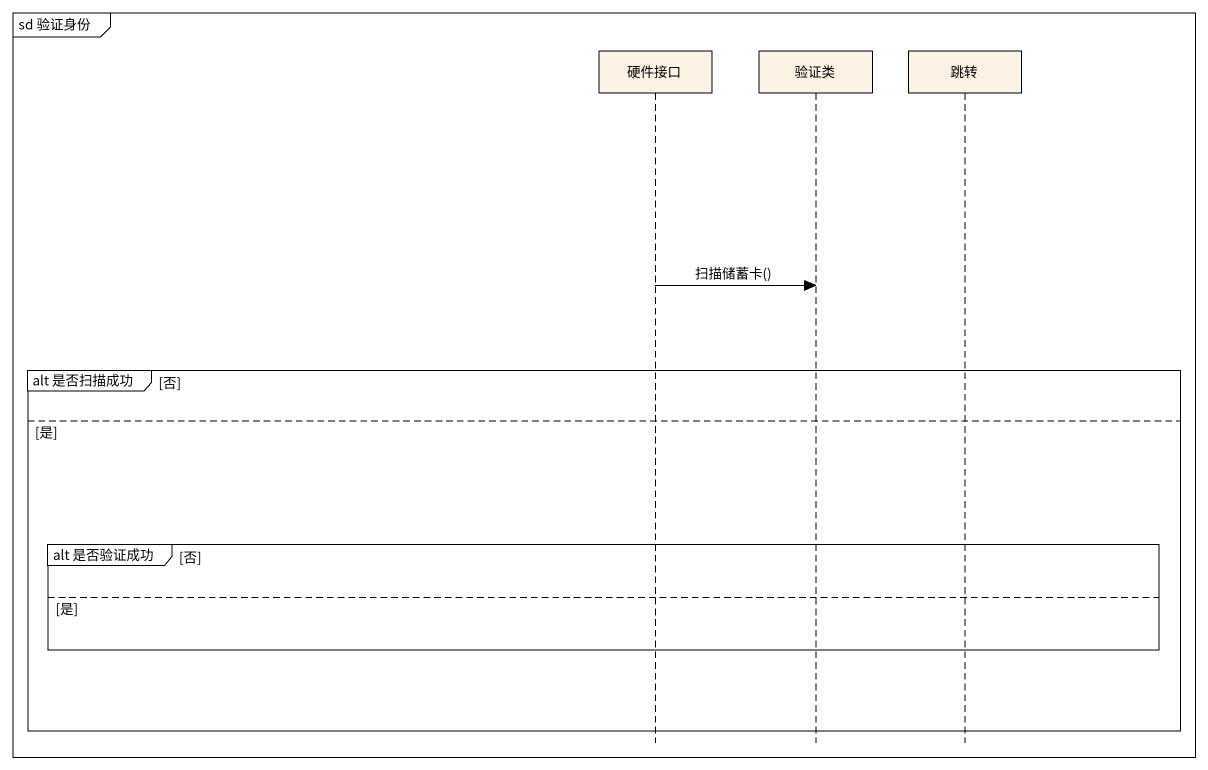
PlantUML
@startuml
mainframe sd 验证身份
hide footbox
participant 硬件接口
participant 验证类
participant 跳转

硬件接口 -> 验证类 : 扫描储蓄卡()
group alt 是否扫描成功 [否]
else 是
  group alt 是否验证成功 [否]
  else 是
  end
end
@enduml
